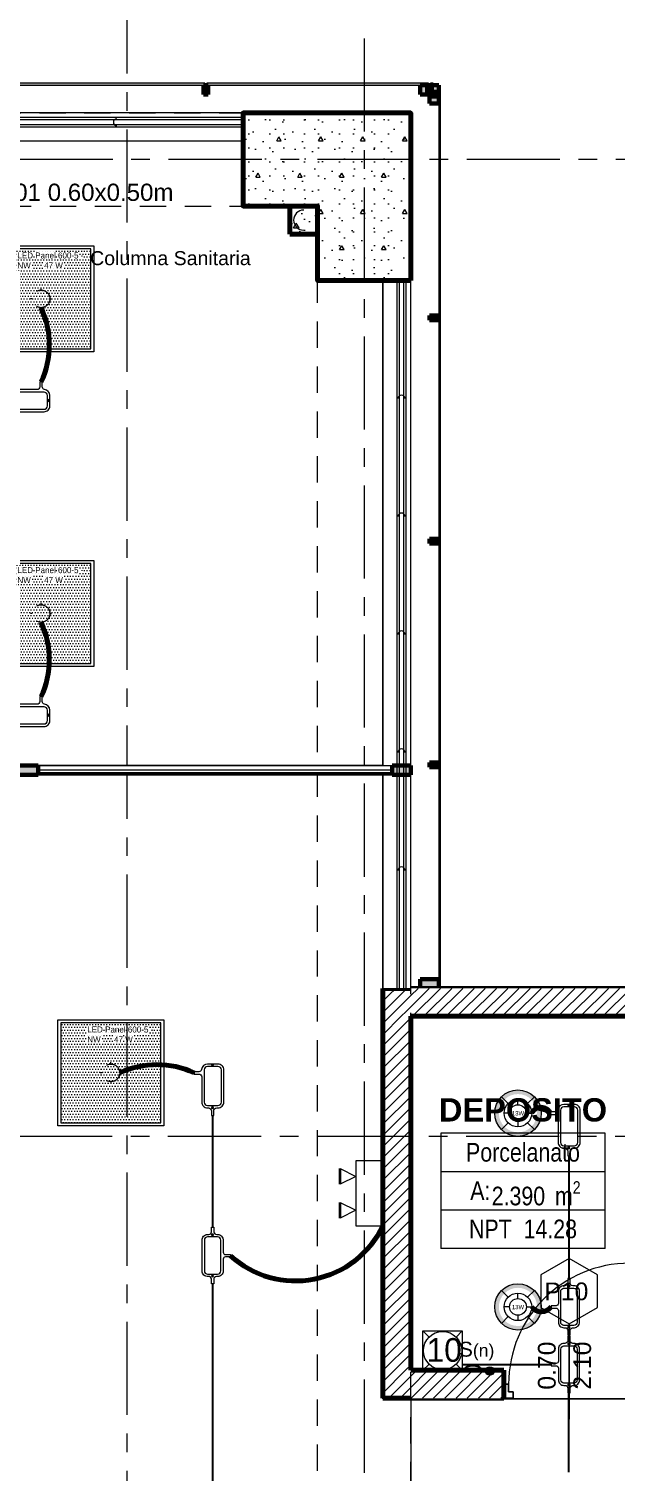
# Model space of a CAD drawing. Header units: inches. Extents: x -38 to 5698, y -33 to 92.
# Drawn here: x 327.02 to 330.17, y 32.6 to 40.35 of the extents above; entities that cross this region are included whole.
import ezdxf
from ezdxf.lldxf.tags import DXFTag

# ---------------------------------------------------------------- set-up
doc = ezdxf.new("R2010")
doc.units = ezdxf.units.IN
doc.header["$MEASUREMENT"] = 0
doc.set_wipeout_variables(frame=1)
for name, pattern in [('CONTINUA', [0]), ('DASHED', [0.75, 0.5, -0.25]), ('Hidden Line', [0.195611, 0.141111, -0.0545]), ('Punto & Raya', [0.65, 0.5, -0.075, 0, -0.075]), ('Rayas', [0.282222, 0.141111, -0.141111]), ('Wipeout_Contour', [1, 0, -1])]:
    doc.linetypes.add(name, pattern=pattern)
for name, color, linetype, lineweight in [('00 IE CKTO TOMAS', 111, 'Rayas', 18), ('00_IE_Luminarias', 6, 'Continuous', 30), ('01 IE LUM LED AD DN570C', 1, 'Continuous', 13), ('ALUMBRADO_CONDUIT', 30, 'CONDUIT1', 30), ('ALUMBRADO_PVC', 6, 'PVC1', 30), ('Bancas', 1, 'Continuous', 13), ('Cable Alumbrado', 150, 'Continuous', 30), ('CABLEADO EXT.', 3, 'PVCSUBT', 30), ('Luminarias', 5, 'Continuous', 20), ('pulsador', 4, 'Continuous', 40), ('Simb_Alumbrado', 140, 'CONTINUA', 30)]:
    doc.layers.add(name, color=color, linetype=linetype, lineweight=lineweight)
for name, color, linetype in [('02 _ ARQ _ ALB _ Ejes Generales', 7, 'Continuous'), ('02 _ ARQ _ ZON _ Espacio.3D', 7, 'Continuous'), ('08 _ STR _ EXT _ 06 Columnas', 7, 'Continuous'), ('08 _ STR _ EXT _ 07 Losa Aligerada', 7, 'Continuous'), ('08 _ STR _ EXT _ 09 Vigas', 7, 'Continuous'), ('Acabado - Muros', 7, 'Continuous'), ('Estructura - 04 MURO', 7, 'Continuous'), ('Estructura - Carga', 7, 'Continuous'), ('Interior - Escaleras & Barandillas', 7, 'Continuous'), ('Marcador - Secciones', 251, 'Continuous'), ('MEP - HVAC', 7, 'Continuous'), ('Notas - Etiquetas', 251, 'Continuous')]:
    doc.layers.add(name, color=color, linetype=linetype)
doc.styles.add('Annotative', font='arial.ttf')
doc.styles.add('Estilo_Generado_4', font='swisse.ttf')
doc.styles.add('Estilo_Generado_8', font='arialbd.ttf')
doc.styles.add('Estilo_Generado_9', font='ARIALN.TTF')
doc.styles.add('{18b73a54-fa43-428c-adcb-c1c7bbdf2c84}', font='Simplex.shx')
tags = doc.linetypes.add('CONDUIT', pattern='A,1.5,-0.210535,["con",{18b73a54-fa43-428c-adcb-c1c7bbdf2c84},S=0.2,R=0,X=0,Y=-0.065594],-0.702384', length=2.412919).pattern_tags.tags
tags[6] = DXFTag(74, 10)
tags = doc.linetypes.add('CONDUIT1', pattern='A,1,-0.19772,["con",{18b73a54-fa43-428c-adcb-c1c7bbdf2c84},S=0.2,R=0,X=0,Y=-0.065594],-0.593642', length=1.791362).pattern_tags.tags
tags[6] = DXFTag(74, 10)
tags = doc.linetypes.add('PVC1', pattern='A,1,-0.19772,["PVC",{18b73a54-fa43-428c-adcb-c1c7bbdf2c84},S=0.13,R=0,X=0,Y=-0.061851],-0.507647', length=1.705367).pattern_tags.tags
tags[6] = DXFTag(74, 10)
tags = doc.linetypes.add('PVCSUBT', pattern='A,0.6,-0.3,0.6,-0.075691,["PVC",Standard,S=0.2,R=0,X=0,Y=-0.093724],-0.621005', length=2.196696).pattern_tags.tags
tags[10] = DXFTag(74, 10)
pattern_1 = [(45, (277.50004, 6e-09), (-0.030052038, 0.030052038), [])]

# ---------------------------------------------------------------- blocks, each defined once
blk = doc.blocks.new('*U270')
at = {"layer": 'Luminarias', "linetype": 'DASHED', "lineweight": 0, "ltscale": 0.05}
blk.add_lwpolyline([(0, -0.0045), (0, 0.0045)], dxfattribs=at)
blk = doc.blocks.new('*U271')
at = {"color": 0, "linetype": 'ByBlock', "lineweight": -2, "transparency": 16777216}
for p, rotation in [((-0.05, 0), 90), ((0, -0.05), 180), ((0.05, 0), 269.9999999999999)]:
    blk.add_blockref('*U270', p, dxfattribs=dict(at, rotation=rotation))
blk.add_blockref('*U270', (0, 0.05), dxfattribs=at)
blk = doc.blocks.new('PANEL LED 50W')
at = {"layer": 'Luminarias'}
h = blk.add_hatch(dxfattribs=at)
h.set_pattern_fill('DOTS', color=4, scale=0.009097)
h.set_pattern_definition([(0, (0, -2e-14), (0.0072206, 0.01444116), [0, -0.01444116])])
h.paths.add_polyline_path([(-0.2574, -0.2574), (0.2574, -0.2574), (0.2574, 0.2574), (-0.2574, 0.2574)])
h.paths.add_polyline_path([(-0.1296, 0.0974), (0.1849, 0.0974), (0.1849, 0.2469), (-0.1296, 0.2469)], flags=24)
at = {"layer": 'Luminarias', "color": 4, "lineweight": 0}
for points in [[(-0.2729, 0.2729), (0.2729, 0.2729), (0.2729, -0.2729), (-0.2729, -0.2729)], [(-0.2574, -0.2574), (0.2574, -0.2574), (0.2574, 0.2574), (-0.2574, 0.2574)]]:
    blk.add_lwpolyline(points, close=True, dxfattribs=at)
at = {"layer": 'Luminarias', "color": 4, "linetype": 'DASHED', "lineweight": 0, "ltscale": 0.01}
blk.add_circle((0, 0), 0.0455, dxfattribs=at)
at = {"color": 4}
blk.add_blockref('*U271', (0, 0), dxfattribs=at)
at = {"layer": 'Luminarias', "color": 4, "insert": (-0.1218, 0.2392), "char_height": 0.030929, "width": 0.382855, "attachment_point": 1}
blk.add_mtext('{\\Ftxt|c0;LED Panel 600-5 - NW      47 W}', dxfattribs=at)
blk = doc.blocks.new('lumin 47')
at = {"layer": 'ALUMBRADO_CONDUIT', "xscale": 1.041283452965173, "yscale": 1.041283452965173, "zscale": 1.041283452965173}
blk.add_blockref('PANEL LED 50W', (-76.251, 24.2433), dxfattribs=at)
blk = doc.blocks.new('LUM DN570C')
at = {"layer": '01 IE LUM LED AD DN570C'}
h = blk.add_hatch(color=256, dxfattribs=at)
edge = h.paths.add_edge_path()
edge.add_arc((0, 0), 0.1344, 0, 360)
edge = h.paths.add_edge_path(flags=17)
edge.add_arc((0, 0), 0.1108, 0, 360)
for p, q in [((-0.0561, 0.0563), (-0.0949, 0.0952)), ((0.0561, 0.0563), (0.0949, 0.0952)), ((-0.0561, -0.0563), (-0.0949, -0.0952)), ((0.0561, -0.0563), (0.0949, -0.0952))]:
    blk.add_line(p, q, dxfattribs=at)
at = {"layer": '01 IE LUM LED AD DN570C', "ltscale": 0.4}
for p, q in [((-0.0487, 0), (-0.0795, 0)), ((0, 0.0487), (0, 0.0795)), ((0.0487, 0), (0.0795, 0)), ((0, -0.0487), (0, -0.0795))]:
    blk.add_line(p, q, dxfattribs=at)
at = {"layer": '01 IE LUM LED AD DN570C'}
for radius in [0.1344, 0.0795]:
    blk.add_circle((0, 0), radius, dxfattribs=at)
at = {"layer": '01 IE LUM LED AD DN570C', "ltscale": 0.4}
blk.add_circle((0, 0), 0.0487, dxfattribs=at)
at = {"color": 1, "linetype": 'ByBlock', "lineweight": 80, "insert": (-0.0353, 0.0117), "char_height": 0.025, "width": 0.622217, "attachment_point": 1}
blk.add_mtext('13W ', dxfattribs=at)
blk = doc.blocks.new('CAJA OVAL TIPO L')
at = {"layer": 'Simb_Alumbrado', "lineweight": 13}
blk.add_lwpolyline([(-0.0491, -0.079), (-0.0491, -0.0343, -0.380413), (-0.0258, -0.0088), (-0.0258, -0.0088, 0.341426), (-0.0164, 0.0033), (-0.0164, 0.0236), (-0.0063, 0.0236), (-0.0063, 0.0033, 0.414214), (0.0063, -0.0092), (0.1138, -0.0092, -0.414214), (0.1388, -0.0343), (0.1388, -0.0382, 0.414214), (0.1513, -0.0508), (0.1716, -0.0508), (0.1716, -0.0609), (0.1513, -0.0609, 0.414214), (0.1388, -0.0734), (0.1388, -0.079, -0.414214), (0.1138, -0.104), (-0.0241, -0.104, -0.414214), (-0.0491, -0.079, 0.414214)], format="xyb", dxfattribs=at)
for points in [[(-0.0483, -0.0558), (-0.0395, -0.0558)], [(-0.0439, -0.0514), (-0.0439, -0.0602)], [(0.1323, -0.0558), (0.1411, -0.0558)], [(0.1367, -0.0514), (0.1367, -0.0602)]]:
    blk.add_lwpolyline(points, dxfattribs=at)
blk.add_lwpolyline([(-0.0241, -0.0199), (0.1138, -0.0199, -0.414214), (0.1282, -0.0343), (0.1282, -0.079, -0.414214), (0.1138, -0.0934), (-0.0241, -0.0934, -0.414214), (-0.0384, -0.079), (-0.0384, -0.0343, -0.414214)], format="xyb", close=True, dxfattribs=at)
for centre in [(-0.0439, -0.0558), (0.1367, -0.0558)]:
    blk.add_circle(centre, 0.00438, dxfattribs=at)
blk = doc.blocks.new('oval t')
at = {"layer": 'Simb_Alumbrado', "lineweight": 13}
blk.add_lwpolyline([(0.0141, 0.0102, -0.414214), (0.0041, 0.0202), (0.0041, 0.0416), (-0.0056, 0.0416), (-0.0056, 0.0202, -0.414214), (-0.0156, 0.0102), (-0.0659, 0.0102, 0.414214), (-0.0899, -0.0138), (-0.0899, -0.0183, -0.414214), (-0.1019, -0.0303), (-0.1213, -0.0303), (-0.1213, -0.04), (-0.1016, -0.04, -0.451917), (-0.0897, -0.0535, 0.451917), (-0.0659, -0.0805), (0.0659, -0.0805, 0.414214), (0.0899, -0.0566), (0.0899, -0.0512, -0.398753), (0.1019, -0.0401), (0.1213, -0.0401), (0.1213, -0.0304), (0.1019, -0.0304, -0.368669), (0.0899, -0.0176), (0.0899, -0.0138, 0.414214), (0.0659, 0.0102), (0.0141, 0.0102)], format="xyb", dxfattribs=at)
blk.add_lwpolyline([(-0.0659, 0), (0.0659, 0, -0.414214), (0.0797, -0.0138), (0.0797, -0.0566, -0.414214), (0.0659, -0.0703), (-0.0659, -0.0703, -0.414214), (-0.0797, -0.0566), (-0.0797, -0.0138, -0.414214)], format="xyb", close=True, dxfattribs=at)
for points in [[(-0.0911, -0.0352), (-0.0828, -0.0352)], [(-0.0869, -0.031), (-0.0869, -0.0394)], [(0.0837, -0.0352), (0.0921, -0.0352)], [(0.0879, -0.031), (0.0879, -0.0394)]]:
    blk.add_lwpolyline(points, dxfattribs=at)
for centre in [(-0.0869, -0.0352), (0.0879, -0.0352)]:
    blk.add_circle(centre, 0.00419, dxfattribs=at)
blk = doc.blocks.new('ii3t')
at = {"layer": 'Simb_Alumbrado', "lineweight": 5}
h = blk.add_hatch(color=3, dxfattribs=at)
edge = h.paths.add_edge_path()
edge.add_arc((0, 0), 0.0164, 0, 360)
blk.add_circle((0, 0), 0.0164, dxfattribs=at)
blk = doc.blocks.new('100x100x80 adosado')
at = {"layer": 'Simb_Alumbrado', "lineweight": 13}
blk.add_lwpolyline([(-0.0768, 0.0788), (0.0194, 0.0788), (0.0194, -0.0174), (-0.0768, -0.0174)], close=True, dxfattribs=at)
at = {"layer": 'Simb_Alumbrado', "lineweight": 9}
for points in [[(-0.0768, 0.0788), (-0.0618, 0.0638)], [(0.0043, 0.0638), (0.0194, 0.0788)], [(-0.0768, -0.0174), (-0.0618, -0.0023)], [(0.0043, -0.0023), (0.0194, -0.0174)]]:
    blk.add_lwpolyline(points, dxfattribs=at)
blk.add_circle((-0.0287, 0.0307), 0.0467, dxfattribs=at)
at = {"layer": 'Simb_Alumbrado', "lineweight": 9, "insert": (-0.0677, 0.0612), "char_height": 0.05773, "attachment_point": 1}
blk.add_mtext_dynamic_manual_height_columns('10', width=0.119989, gutter_width=12.5, heights=[0], dxfattribs=at)
blk = doc.blocks.new('luz de emergencia')
at = {"color": 5, "lineweight": 40}
for p, q in [((164.1493, 48.9365, -0.0001), (164.2333, 48.9365, -0.0001)), ((164.3313, 48.9365, -0.0001), (164.4153, 48.9365, -0.0001))]:
    blk.add_line(p, q, dxfattribs=at)
at = {"layer": '00_IE_Luminarias', "color": 5, "linetype": 'Continuous', "lineweight": 13}
for p, q in [((164.1913, 49.0205, -0.0001), (164.1493, 48.9365, -0.0001)), ((164.2333, 48.9365, -0.0001), (164.1913, 49.0205, -0.0001)), ((164.3733, 49.0205, -0.0001), (164.3313, 48.9365, -0.0001)), ((164.4153, 48.9365, -0.0001), (164.3733, 49.0205, -0.0001))]:
    blk.add_line(p, q, dxfattribs=at)
at = {"layer": '00_IE_Luminarias', "color": 5, "linetype": 'Continuous', "lineweight": 13, "elevation": -0.0001}
blk.add_lwpolyline([(164.4573, 49.0205), (164.1073, 49.0205), (164.1073, 49.1666), (164.4573, 49.1665)], close=True, dxfattribs=at)

msp = doc.modelspace()

# ---------------------------------------------------------------- hatches: boundary and pattern name
at = {"layer": 'Acabado - Muros', "linetype": 'Continuous', "lineweight": 9}
for points in [[(326.775, 40.06), (326.775, 40.05), (327.965, 40.05), (327.965, 40.06)], [(327.975, 40.06), (327.975, 40.05), (329.165, 40.05), (329.165, 40.06)], [(329.175, 40.06), (329.175, 40.05), (329.19, 40.05), (329.19, 40.06)], [(329.23, 40.02), (329.22, 40.02), (329.22, 40.0055), (329.23, 40.0055)], [(329.23, 39.9955), (329.22, 39.9955), (329.22, 38.8055), (329.23, 38.8055)], [(329.23, 38.7955), (329.22, 38.7955), (329.22, 37.6055), (329.23, 37.6055)], [(329.23, 37.5955), (329.22, 37.5955), (329.22, 36.4055), (329.23, 36.4055)], [(329.23, 36.3955), (329.22, 36.3955), (329.22, 35.2305), (329.23, 35.2305)]]:
    msp.add_hatch(color=250, dxfattribs=at).paths.add_polyline_path(points)
at = {"layer": 'Acabado - Muros', "linetype": 'Continuous', "lineweight": 0}
for points in [[(327.9575, 40), (327.9825, 40), (327.9825, 40.05), (327.9575, 40.05)], [(329.12, 40), (329.22, 40), (329.22, 40.05), (329.12, 40.05)], [(329.1575, 40), (329.1825, 40), (329.1825, 40.05), (329.1575, 40.05)], [(329.17, 39.95), (329.22, 39.95), (329.22, 40.05), (329.17, 40.05)], [(329.17, 40.013), (329.17, 39.988), (329.22, 39.988), (329.22, 40.013)], [(329.17, 38.813), (329.17, 38.788), (329.22, 38.788), (329.22, 38.813)], [(329.17, 37.613), (329.17, 37.588), (329.22, 37.588), (329.22, 37.613)], [(329.17, 36.413), (329.17, 36.388), (329.22, 36.388), (329.22, 36.413)], [(329.12, 35.2505), (329.12, 35.2005), (329.22, 35.2005), (329.22, 35.2505)]]:
    msp.add_hatch(color=254, dxfattribs=at).paths.add_polyline_path(points)
at = {"layer": 'Estructura - Carga', "linetype": 'Continuous', "lineweight": 13}
h = msp.add_hatch(dxfattribs=at)
h.set_pattern_fill('HORMIGÓN_ARMADO_0002', color=251, style=0, pattern_type=2)
h.set_pattern_definition([(0, (277.50004, 6e-09), (0, 0.3117692), [0.03, -0.15]), (0, (277.59004, 0.1559), (0, 0.3117692), [0.03, -0.15]), (60, (277.50004, 6e-09), (-0.27, 0.1558846), [0.03, -0.15]), (60, (277.68004, 6e-09), (-0.27, 0.1558846), [0.03, -0.15]), (120, (277.53004, 6e-09), (0.27, 0.1558846), [0.03, -0.15]), (120, (277.71004, 6e-09), (0.27, 0.1558846), [0.03, -0.15]), (0, (277.50004, 0.03), (0, 0.06), [0, -0.06, 0, -0.090000004]), (45, (277.53004, 0.03), (-0.04242641, 0.04242641), [0, -0.045, 0, -0.075000003])])
h.paths.add_polyline_path([(328.42, 39.25), (328.57, 39.25), (328.57, 39.4), (328.42, 39.4)])

# ---------------------------------------------------------------- linework, layer by layer
at = {"layer": '02 _ ARQ _ ALB _ Ejes Generales', "color": 251, "linetype": 'Punto & Raya', "lineweight": 13}
msp.add_line((333.07, 39.65), (282.3454, 39.65), dxfattribs=at)
at = {"layer": '02 _ ARQ _ ZON _ Espacio.3D', "color": 252, "linetype": 'Continuous', "lineweight": 13}
for p, q in [((330.1138, 34.4222), (329.2304, 34.4222)), ((329.2304, 34.4222), (329.2304, 33.8046)), ((330.1138, 33.8046), (330.1138, 34.4222)), ((329.2304, 34.2164), (330.1138, 34.2164)), ((330.1138, 34.0105), (329.2304, 34.0105)), ((330.1138, 33.8046), (329.2304, 33.8046))]:
    msp.add_line(p, q, dxfattribs=at)
at = {"layer": '02 _ ARQ _ ZON _ Espacio.3D', "color": 254, "linetype": 'Continuous', "lineweight": 0, "flags": 128}
for points in [[(322.07, 31), (322.07, 29.7), (328.07, 29.7), (328.07, 30.2), (328.57, 30.2), (328.57, 30.7), (328.92, 30.7), (328.92, 31.899), (330.2701, 31.899), (330.2701, 32.9963), (328.92, 32.9963), (328.9203, 36.3463), (321.57, 36.3463), (321.57, 39.4), (321.17, 39.4), (321.17, 39.75), (317.27, 39.75), (317.27, 29.75), (320.97, 29.75), (320.97, 30.2), (321.57, 30.2), (321.57, 31)], [(322.07, 39), (321.62, 39), (321.62, 36.3963), (328.9201, 36.4), (328.9201, 39), (328.57, 39), (328.57, 39.4), (328.17, 39.4), (328.17, 39.75), (322.07, 39.75)]]:
    msp.add_lwpolyline(points, close=True, dxfattribs=at)
at = {"layer": '02 _ ARQ _ ZON _ Espacio.3D', "color": 9, "linetype": 'Continuous', "lineweight": 5, "flags": 128}
msp.add_lwpolyline([(329.0701, 33.1463), (329.57, 33.1463), (329.5694, 32.9963), (330.2701, 32.9963), (330.2701, 35.0505), (329.0701, 35.0505)], close=True, dxfattribs=at)
at = {"layer": '08 _ STR _ EXT _ 07 Losa Aligerada', "color": 254, "linetype": 'Continuous', "lineweight": 18, "flags": 128}
msp.add_lwpolyline([(330.42, 29.7), (330.42, 35.2005), (329.07, 35.2005), (329.07, 29.7)], close=True, dxfattribs=at)
at = {"layer": '08 _ STR _ EXT _ 09 Vigas', "color": 251, "linetype": 'Hidden Line', "lineweight": 13}
for p in [(322.07, 39.4), (328.57, 30.2)]:
    msp.add_line(p, (328.57, 39.4), dxfattribs=at)
at = {"layer": 'Acabado - Muros', "color": 7, "linetype": 'Continuous', "lineweight": 60}
for p, q in [((327.9825, 40.05), (327.9575, 40.05)), ((327.9575, 40.05), (327.9575, 40)), ((327.9825, 40), (327.9575, 40)), ((327.9825, 40.05), (327.9825, 40)), ((329.12, 40.05), (329.12, 40)), ((329.22, 40.05), (329.12, 40.05)), ((329.22, 40), (329.12, 40)), ((329.1575, 40.05), (329.1575, 40)), ((329.17, 40.05), (329.17, 39.95)), ((329.17, 40.013), (329.17, 39.988)), ((329.22, 40.013), (329.17, 40.013)), ((329.22, 39.988), (329.17, 39.988)), ((329.1825, 40.05), (329.1825, 40)), ((329.22, 40.05), (329.22, 40.013)), ((329.22, 40.05), (329.22, 39.95)), ((329.22, 40), (329.22, 39.988)), ((329.22, 39.95), (329.17, 39.95)), ((329.17, 38.813), (329.17, 38.788)), ((329.22, 38.813), (329.17, 38.813)), ((329.22, 38.788), (329.17, 38.788)), ((329.22, 38.813), (329.22, 38.788)), ((329.17, 37.613), (329.17, 37.588)), ((329.22, 37.613), (329.17, 37.613)), ((329.22, 37.588), (329.17, 37.588)), ((329.22, 37.613), (329.22, 37.588)), ((329.17, 36.413), (329.17, 36.388)), ((329.22, 36.413), (329.17, 36.413)), ((329.22, 36.388), (329.17, 36.388)), ((329.22, 36.413), (329.22, 36.388)), ((329.12, 35.2505), (329.12, 35.2005)), ((329.22, 35.2505), (329.12, 35.2505)), ((329.22, 35.2005), (329.12, 35.2005)), ((329.22, 35.2505), (329.22, 35.2005))]:
    msp.add_line(p, q, dxfattribs=at)
at = {"layer": 'Acabado - Muros', "color": 7, "linetype": 'Continuous', "lineweight": 13, "flags": 128}
for points in [[(326.775, 40.06), (326.775, 40.05), (327.965, 40.05), (327.965, 40.06)], [(327.975, 40.06), (327.975, 40.05), (329.165, 40.05), (329.165, 40.06)], [(329.175, 40.06), (329.175, 40.05), (329.19, 40.05), (329.19, 40.06)], [(329.23, 40.02), (329.22, 40.02), (329.22, 40.0055), (329.23, 40.0055)], [(329.23, 39.9955), (329.22, 39.9955), (329.22, 38.8055), (329.23, 38.8055)], [(329.23, 38.7955), (329.22, 38.7955), (329.22, 37.6055), (329.23, 37.6055)], [(329.23, 37.5955), (329.22, 37.5955), (329.22, 36.4055), (329.23, 36.4055)], [(329.23, 36.3955), (329.22, 36.3955), (329.22, 35.2305), (329.23, 35.2305)]]:
    msp.add_lwpolyline(points, close=True, dxfattribs=at)
at = {"layer": 'ALUMBRADO_CONDUIT', "color": 30, "lineweight": 30, "ltscale": 0.4, "true_color": 0xf26722}
for p, q in [((328.0061, 34.5174), (328.0061, 33.9182)), ((329.9186, 34.301), (329.9186, 33.6434)), ((328.0061, 33.614), (328.0061, 31.5645)), ((329.9189, 33.3336), (329.9189, 33.3392)), ((329.9189, 32.6033), (329.9189, 33.0294))]:
    msp.add_line(p, q, dxfattribs=at)
at = {"layer": 'CABLEADO EXT.', "color": 3, "lineweight": 80}
for centre, radius, start, end in [((326.6531, 38.6544), 0.4764, 335.37023, 24.84937), ((326.6531, 36.9651), 0.4764, 335.37023, 24.84937), ((327.708, 34.3146), 0.4764, 65.37023, 114.84937), ((329.7688, 34.5065), 0.0556, 25.45713, 154.54287), ((329.7705, 33.528), 0.0641, 216.0183, 323.9817)]:
    msp.add_arc(centre, radius, start, end, dxfattribs=at)
at = {"layer": 'Estructura - 04 MURO', "color": 152, "linetype": 'Continuous', "lineweight": 25}
msp.add_line((329.92, 33.4), (329.92, 32.8875), dxfattribs=at)
at = {"layer": 'Estructura - 04 MURO', "color": 165, "linetype": 'Continuous', "lineweight": 25}
msp.add_line((329.62, 33), (329.62, 33.035), dxfattribs=at)
at = {"layer": 'Estructura - 04 MURO', "color": 251, "linetype": 'Continuous', "lineweight": 13, "flags": 128}
msp.add_lwpolyline([(329.92, 33.75), (329.7685, 33.6625), (329.7685, 33.4875), (329.92, 33.4), (330.0716, 33.4875), (330.0716, 33.6625)], close=True, dxfattribs=at)
at = {"layer": 'Estructura - Carga', "color": 7, "linetype": 'Continuous', "lineweight": 80, "flags": 128}
msp.add_lwpolyline([(328.42, 39.25), (328.57, 39.25), (328.57, 39.4), (328.42, 39.4)], close=True, dxfattribs=at)
at = {"layer": 'MEP - HVAC', "color": 7, "linetype": 'Continuous', "lineweight": 13, "flags": 128}
msp.add_lwpolyline([(328.495, 39.379, 1), (328.495, 39.271, 1)], format="xyb", dxfattribs=at)

# ---------------------------------------------------------------- block references
for p in [(403.3364, 14.6587), (403.3364, 12.9694), (403.7114, 10.5034)]:
    msp.add_blockref('lumin 47', p)
at = {"layer": '01 IE LUM LED AD DN570C', "color": 1, "lineweight": 5, "xscale": 0.9263905751172247, "yscale": 0.9263905751172247, "zscale": 0.9263905751172247}
for p in [(329.645, 34.5304), (329.645, 33.4903)]:
    msp.add_blockref('LUM DN570C', p, dxfattribs=at)
at = {"layer": 'ALUMBRADO_CONDUIT', "linetype": 'CONDUIT', "lineweight": 30, "xscale": -1.253906979044094, "yscale": 1.253906979044094, "zscale": 1.253906979044094}
for p in [(327.0712, 38.4263), (327.0712, 36.7369)]:
    msp.add_blockref('CAJA OVAL TIPO L', p, dxfattribs=at)
at = {"layer": 'ALUMBRADO_CONDUIT', "linetype": 'CONDUIT', "lineweight": 30, "xscale": -1.253906979044094, "yscale": 1.253906979044094, "zscale": 1.253906979044094, "rotation": 90}
for p in [(327.9361, 34.7326), (329.8486, 34.5162)]:
    msp.add_blockref('CAJA OVAL TIPO L', p, dxfattribs=at)
at = {"layer": 'Bancas', "color": 252, "true_color": 0x939598, "yscale": 1.253906979044094, "zscale": 1.253906979044094}
for p, xscale, rotation in [((328.0503, 33.7661), -1.253906979044094, 270), ((329.8745, 33.4913), 1.253906979044094, 90), ((329.8747, 33.1815), 1.253906979044094, 90)]:
    msp.add_blockref('oval t', p, dxfattribs=dict(at, xscale=xscale, rotation=rotation))

# ---------------------------------------------------------------- texts
at = {"layer": '00 IE CKTO TOMAS', "insert": (329.3285, 33.2029), "char_height": 0.08, "width": 0.768045, "attachment_point": 7, "style": 'Annotative'}
msp.add_mtext('S{\\H0.84375x;(n)}', dxfattribs=at)
at = {"layer": '02 _ ARQ _ ZON _ Espacio.3D', "color": 252, "lineweight": 25, "attachment_point": 2}
for s, insert, char_height, style in [('\\A1;{\\pqc;\\pt0;\\fArial|b1|i0|c0|p34;DEPOSITO}', (329.6721, 34.6107), 0.125, 'Estilo_Generado_8'), ('\\A1;{\\pqc;\\pt0;\\fArial Narrow|b0|i0|c0|p34;Porcelanato}', (329.6721, 34.3704), 0.1, 'Estilo_Generado_9'), ('\\A1;{\\pqc;\\pt0;\\fArial Narrow|b0|i0|c0|p34;A: }', (329.443, 34.1645), 0.1, 'Estilo_Generado_9'), ('\\A1;{\\pqc;\\pt0,0.3;\\fArial Narrow|b0|i0|c0|p34;2.390\\fArial Narrow|b0|i0|c0|p34;\\A1{\\H.66x;\\S^  ;}\\fArial Narrow|b0|i0|c0|p34; m\\fArial Narrow|b0|i0|c0|p34;\\A1{\\H.66x;\\S2^  ;}}', (329.7427, 34.1649), 0.1, 'Estilo_Generado_9'), ('\\A1;{\\pqc;\\pt0;\\fArial Narrow|b0|i0|c0|p34;NPT  14.28}', (329.6721, 33.959), 0.1, 'Estilo_Generado_9')]:
    msp.add_mtext(s, dxfattribs=dict(at, insert=insert, char_height=char_height, style=style))
at = {"layer": 'Estructura - 04 MURO', "color": 251, "lineweight": 25, "char_height": 0.095, "attachment_point": 7, "style": 'Estilo_Generado_4'}
for s, insert, rotation in [('\\A1;{\\pql;\\pt0;\\fSwis721 Ex BT|b0|i0|c0|p34;P10\\fSwis721 Ex BT|b0|i0|c0|p34;\\fSwis721 Ex BT|b0|i0|c0|p34;\\fSwis721 Ex BT|b0|i0|c0|p34;}', (329.7867, 33.525), 359.99998), ('\\A1;{\\pql;\\pt0;\\fSwis721 Ex BT|b0|i0|c0|p34;0.70\\fSwis721 Ex BT|b0|i0|c0|p34;\\A1{\\H.66x;\\S^  ;}\\fSwis721 Ex BT|b0|i0|c0|p34;\\fSwis721 Ex BT|b0|i0|c0|p34;}', (329.875, 33.046), 89.99998), ('\\A1;{\\pql;\\pt0;\\fSwis721 Ex BT|b0|i0|c0|p34;2.10\\fSwis721 Ex BT|b0|i0|c0|p34;\\A1{\\H.66x;\\S^  ;}\\fSwis721 Ex BT|b0|i0|c0|p34;\\fSwis721 Ex BT|b0|i0|c0|p34;}', (330.065, 33.046), 89.99998)]:
    msp.add_mtext(s, dxfattribs=dict(at, insert=insert, rotation=rotation))
at = {"layer": 'Notas - Etiquetas', "color": 8, "linetype": 'Continuous', "lineweight": 13, "insert": (326.5179, 39.4267), "char_height": 0.0925, "attachment_point": 7, "style": 'Estilo_Generado_4'}
msp.add_mtext('\\A1;{\\pql;\\fSwis721 Ex BT|b0|i0|c0|p34;VIGA-101\\fSwis721 Ex BT|b0|i0|c0|p34; \\fSwis721 Ex BT|b0|i0|c0|p34;0.60\\fSwis721 Ex BT|b0|i0|c0|p34;x\\fSwis721 Ex BT|b0|i0|c0|p34;0.50\\fSwis721 Ex BT|b0|i0|c0|p34;m}', dxfattribs=at)
at = {"layer": 'Notas - Etiquetas', "color": 8, "linetype": 'Continuous', "lineweight": 35, "insert": (327.3488, 39.12), "char_height": 0.075, "attachment_point": 4, "style": 'Estilo_Generado_4'}
msp.add_mtext('\\A1;{\\pql;\\fSwis721 Ex BT|b0|i0|c0|p34;Columna Sanitaria}', dxfattribs=at)

# ---------------------------------------------------------------- next in the draw order: wipeouts: each hides what was drawn before it
at = {"color": 254, "linetype": 'Wipeout_Contour', "lineweight": 0, "ltscale": 9840.477852}
msp.add_wipeout([(322.07, 39.75), (328.17, 39.75), (328.17, 39.9), (322.07, 39.9)], dxfattribs=at).dxf.layer = 'Estructura - 04 MURO'
at = {"color": 254, "linetype": 'Wipeout_Contour', "lineweight": 0, "ltscale": 7391.350917}
msp.add_wipeout([(328.9201, 35.2005), (329.0701, 35.0505), (329.0701, 35.2005)], dxfattribs=at).dxf.layer = 'Estructura - 04 MURO'
at = {"color": 254, "linetype": 'Wipeout_Contour', "lineweight": 0, "ltscale": 7391.249626}
msp.add_wipeout([(328.92, 33), (329.07, 33), (329.07, 33.15)], dxfattribs=at).dxf.layer = 'Estructura - 04 MURO'

# ---------------------------------------------------------------- next in the draw order: hatches: boundary and pattern name
at = {"layer": 'Estructura - 04 MURO', "linetype": 'Continuous', "lineweight": 5}
h = msp.add_hatch(dxfattribs=at)
h.set_pattern_fill('LADRILLO_COMÚN_0002', color=252, style=0, pattern_type=2)
h.set_pattern_definition(pattern_1)
h.paths.add_polyline_path([(328.9201, 35.2005), (329.0701, 35.0505), (329.0701, 35.2005)])
h = msp.add_hatch(dxfattribs=at)
h.set_pattern_fill('LADRILLO_COMÚN_0002', color=252, style=0, pattern_type=2)
h.set_pattern_definition(pattern_1)
h.paths.add_polyline_path([(328.9201, 35.2005), (328.9201, 35.0505), (329.0701, 35.0505), (328.9201, 35.2005)])
h = msp.add_hatch(dxfattribs=at)
h.set_pattern_fill('LADRILLO_COMÚN_0002', color=252, style=0, pattern_type=2)
h.set_pattern_definition(pattern_1)
h.paths.add_polyline_path([(328.92, 33), (329.07, 33), (329.07, 33.15)])

# ---------------------------------------------------------------- next in the draw order: linework, layer by layer
at = {"layer": '08 _ STR _ EXT _ 09 Vigas', "color": 251, "linetype": 'Hidden Line', "lineweight": 13}
msp.add_line((286.57, 39.9), (329.07, 39.9), dxfattribs=at)
at = {"layer": 'Estructura - 04 MURO', "color": 7, "linetype": 'Continuous', "lineweight": 13, "flags": 128}
for points in [[(328.17, 39.9), (322.07, 39.9)], [(322.07, 39.75), (328.17, 39.75)]]:
    msp.add_lwpolyline(points, dxfattribs=at)
at = {"layer": 'Estructura - 04 MURO', "color": 7, "linetype": 'Continuous', "lineweight": 80, "flags": 128}
msp.add_lwpolyline([(328.9201, 35.2005), (330.42, 35.2005)], dxfattribs=at)
at = {"layer": 'Interior - Escaleras & Barandillas', "color": 161, "linetype": 'Continuous', "lineweight": 13, "flags": 128}
msp.add_lwpolyline([(322.07, 39.875), (322.07, 39.825), (328.17, 39.825), (328.17, 39.875)], close=True, dxfattribs=at)
for points in [[(328.17, 39.8625), (322.07, 39.8625)], [(322.07, 39.8375), (328.17, 39.8375)]]:
    msp.add_lwpolyline(points, dxfattribs=at)
msp.add_lwpolyline([(327.4922, 39.8688, 1), (327.4922, 39.8313)], format="xyb", dxfattribs=at)
at = {"layer": 'Marcador - Secciones', "color": 251, "linetype": 'Punto & Raya', "lineweight": 13}
msp.add_line((327.5454, 46.2111), (327.5454, 0.9472), dxfattribs=at)

# ---------------------------------------------------------------- next in the draw order: wipeouts: each hides what was drawn before it
at = {"color": 254, "linetype": 'Wipeout_Contour', "lineweight": 0, "ltscale": 9855.633154}
msp.add_wipeout([(328.9201, 35.0505), (328.92, 33.15), (329.07, 33.15), (329.0701, 35.0505)], dxfattribs=at).dxf.layer = 'Estructura - 04 MURO'

# ---------------------------------------------------------------- next in the draw order: hatches: boundary and pattern name
at = {"layer": 'Estructura - 04 MURO', "linetype": 'Continuous', "lineweight": 5}
h = msp.add_hatch(dxfattribs=at)
h.set_pattern_fill('LADRILLO_COMÚN_0002', color=252, style=0, pattern_type=2)
h.set_pattern_definition(pattern_1)
h.paths.add_polyline_path([(328.9201, 35.0505), (328.92, 33.15), (329.07, 33.15), (329.0701, 35.0505)])

# ---------------------------------------------------------------- next in the draw order: linework, layer by layer
at = {"layer": 'CABLEADO EXT.', "color": 3, "lineweight": 80}
msp.add_arc((328.4519, 34.1481), 0.5185, 227.62365, 334.55566, dxfattribs=at)
at = {"layer": 'Marcador - Secciones', "color": 251, "linetype": 'Punto & Raya', "lineweight": 13}
msp.add_line((282.1667, 34.4067), (333.4403, 34.4067), dxfattribs=at)

# ---------------------------------------------------------------- next in the draw order: block references
at = {"layer": 'pulsador', "color": 4, "lineweight": 40, "xscale": -1, "rotation": 269.9990839526639}
msp.add_blockref('luz de emergencia', (279.7509, -130.1813, 0.0001), dxfattribs=at)

# ---------------------------------------------------------------- next in the draw order: wipeouts: each hides what was drawn before it
at = {"color": 254, "linetype": 'Wipeout_Contour', "lineweight": 0, "ltscale": 7392.114918}
msp.add_wipeout([(328.92, 33.15), (328.92, 33), (329.07, 33.15)], dxfattribs=at).dxf.layer = 'Estructura - 04 MURO'

# ---------------------------------------------------------------- next in the draw order: hatches: boundary and pattern name
at = {"layer": 'Estructura - 04 MURO', "linetype": 'Continuous', "lineweight": 5}
h = msp.add_hatch(dxfattribs=at)
h.set_pattern_fill('LADRILLO_COMÚN_0002', color=252, style=0, pattern_type=2)
h.set_pattern_definition(pattern_1)
h.paths.add_polyline_path([(328.92, 33.15), (328.92, 33), (329.07, 33.15)])

# ---------------------------------------------------------------- next in the draw order: linework, layer by layer
at = {"layer": 'Estructura - 04 MURO', "color": 7, "linetype": 'Continuous', "lineweight": 80, "flags": 128}
for points in [[(328.9201, 35.2005), (328.92, 33)], [(329.07, 33.15), (329.0701, 35.0505)], [(328.92, 33), (329.57, 33)]]:
    msp.add_lwpolyline(points, dxfattribs=at)

# ---------------------------------------------------------------- next in the draw order: wipeouts: each hides what was drawn before it
at = {"color": 254, "linetype": 'Wipeout_Contour', "lineweight": 0, "ltscale": 9855.808629}
msp.add_wipeout([(328.92, 39), (328.92, 35.2005), (329.07, 35.2005), (329.07, 39)], dxfattribs=at).dxf.layer = 'Estructura - 04 MURO'
at = {"color": 254, "linetype": 'Wipeout_Contour', "lineweight": 0, "ltscale": 9856.876311}
msp.add_wipeout([(329.07, 33.15), (329.07, 33), (329.57, 33), (329.57, 33.15)], dxfattribs=at).dxf.layer = 'Estructura - 04 MURO'

# ---------------------------------------------------------------- next in the draw order: hatches: boundary and pattern name
at = {"layer": '08 _ STR _ EXT _ 06 Columnas', "linetype": 'Continuous', "lineweight": 9}
h = msp.add_hatch(dxfattribs=at)
h.set_pattern_fill('HORMIGÓN_EN_MASA_0002', style=0, pattern_type=2)
h.set_pattern_definition([(0, (277.50004, 6e-09), (0, 0.3897114), [0.024375, -0.200625]), (0, (277.61254, 0.19486), (0, 0.3897114), [0.024375, -0.200625]), (60, (277.50004, 6e-09), (-0.3375, 0.1948557), [0.024375, -0.200625]), (60, (277.72504, 6e-09), (-0.3375, 0.1948557), [0.024375, -0.200625]), (120, (277.5244, 6e-09), (0.3375, 0.1948557), [0.024375, -0.200625]), (120, (277.7494, 6e-09), (0.3375, 0.1948557), [0.024375, -0.200625]), (0, (277.50004, 0.0375), (0, 0.075), [0, -0.075, 0, -0.1125]), (45, (277.53754, 0.0375), (-0.05303301, 0.05303301), [0, -0.05625, 0, -0.09375])])
h.paths.add_polyline_path([(329.07, 39), (329.07, 39.9), (328.17, 39.9), (328.17, 39.4), (328.57, 39.4), (328.57, 39)])
at = {"layer": 'Estructura - 04 MURO', "linetype": 'Continuous', "lineweight": 5}
h = msp.add_hatch(dxfattribs=at)
h.set_pattern_fill('LADRILLO_COMÚN_0002', color=252, style=0, pattern_type=2)
h.set_pattern_definition(pattern_1)
h.paths.add_polyline_path([(329.07, 33.15), (329.07, 33), (329.57, 33), (329.57, 33.15)])

# ---------------------------------------------------------------- next in the draw order: linework, layer by layer
at = {"layer": '08 _ STR _ EXT _ 06 Columnas', "color": 7, "linetype": 'Continuous', "lineweight": 80, "flags": 128}
msp.add_lwpolyline([(329.07, 39), (329.07, 39.9), (328.17, 39.9), (328.17, 39.4), (328.57, 39.4), (328.57, 39)], close=True, dxfattribs=at)
at = {"layer": 'Acabado - Muros', "color": 7, "linetype": 'Continuous', "lineweight": 60}
msp.add_line((329.07, 36.3963), (329.07, 36.3463), dxfattribs=at)
at = {"layer": 'ALUMBRADO_CONDUIT', "color": 30, "lineweight": 30, "ltscale": 0.4, "true_color": 0xf26722}
msp.add_line((329.3464, 33.1807), (329.8226, 33.1805), dxfattribs=at)
at = {"layer": 'ALUMBRADO_PVC', "linetype": 'PVC1', "ltscale": 0.4}
msp.add_arc((329.4028, 33.0964), 0.0779, 43.39929, 136.60067, dxfattribs=at)
at = {"layer": 'Estructura - 04 MURO', "color": 7, "linetype": 'Continuous', "lineweight": 80}
msp.add_line((329.57, 33), (329.57, 33.15), dxfattribs=at)
at = {"layer": 'Estructura - 04 MURO', "color": 165, "linetype": 'Continuous', "lineweight": 25}
for p, q in [((329.595, 33.075), (329.57, 33.075)), ((329.57, 33.075), (329.57, 33)), ((329.595, 33.035), (329.595, 33.075)), ((329.62, 33.035), (329.595, 33.035)), ((329.57, 33), (329.62, 33))]:
    msp.add_line(p, q, dxfattribs=at)
at = {"layer": 'Estructura - 04 MURO', "color": 7, "linetype": 'Continuous', "lineweight": 13, "flags": 128}
for points in [[(328.92, 39), (328.92, 35.2005)], [(329.07, 35.2005), (329.07, 39)], [(328.92, 35.2005), (329.07, 35.2005)]]:
    msp.add_lwpolyline(points, dxfattribs=at)
at = {"layer": 'Estructura - 04 MURO', "color": 7, "linetype": 'Continuous', "lineweight": 80, "flags": 128}
msp.add_lwpolyline([(329.57, 33.15), (329.07, 33.15)], dxfattribs=at)
at = {"layer": 'Estructura - 04 MURO', "color": 175, "linetype": 'Continuous', "lineweight": 15}
msp.add_arc((330.245, 33.075), 0.65, 89.99998, 179.99998, dxfattribs=at)
at = {"layer": 'Interior - Escaleras & Barandillas', "color": 161, "linetype": 'Continuous', "lineweight": 13, "flags": 128}
for points in [[(329.0388, 38.3667, 1), (329.0013, 38.3667)], [(329.0388, 37.7335, 1), (329.0013, 37.7335)], [(329.0388, 37.1002, 1), (329.0013, 37.1002)], [(329.0388, 36.467, 1), (329.0013, 36.467)], [(329.0388, 35.8337, 1), (329.0013, 35.8337)]]:
    msp.add_lwpolyline(points, format="xyb", dxfattribs=at)

# ---------------------------------------------------------------- next in the draw order: block references
at = {"layer": 'ALUMBRADO_CONDUIT', "linetype": 'PVC1', "lineweight": 35, "xscale": 2.199856799627834, "yscale": 2.199856799627834, "zscale": 2.199856799627834}
msp.add_blockref('100x100x80 adosado', (329.3036, 33.1882), dxfattribs=at)
at = {"layer": 'Cable Alumbrado', "lineweight": 0, "xscale": 1.404578189384958, "yscale": 1.404578189384958, "zscale": 1.404578189384958}
msp.add_blockref('ii3t', (329.4942, 33.1463), dxfattribs=at)

# ---------------------------------------------------------------- next in the draw order: wipeouts: each hides what was drawn before it
at = {"color": 254, "linetype": 'Wipeout_Contour', "lineweight": 0, "ltscale": 9858.389821}
msp.add_wipeout([(329.0701, 35.0505), (330.27, 35.0505), (330.27, 35.2005), (329.0701, 35.2005)], dxfattribs=at).dxf.layer = 'Estructura - 04 MURO'

# ---------------------------------------------------------------- next in the draw order: hatches: boundary and pattern name
at = {"layer": 'Estructura - 04 MURO', "linetype": 'Continuous', "lineweight": 5}
h = msp.add_hatch(dxfattribs=at)
h.set_pattern_fill('LADRILLO_COMÚN_0002', color=252, style=0, pattern_type=2)
h.set_pattern_definition(pattern_1)
h.paths.add_polyline_path([(329.0701, 35.0505), (330.27, 35.0505), (330.27, 35.2005), (329.0701, 35.2005)])

# ---------------------------------------------------------------- next in the draw order: linework, layer by layer
at = {"layer": '08 _ STR _ EXT _ 09 Vigas', "color": 251, "linetype": 'Hidden Line', "lineweight": 13}
msp.add_line((329.07, 7.2), (329.07, 39.9), dxfattribs=at)
at = {"layer": 'Estructura - 04 MURO', "color": 7, "linetype": 'Continuous', "lineweight": 80, "flags": 128}
msp.add_lwpolyline([(329.0701, 35.0505), (330.27, 35.0505)], dxfattribs=at)
at = {"layer": 'Interior - Escaleras & Barandillas', "color": 161, "linetype": 'Continuous', "lineweight": 13, "flags": 128}
msp.add_lwpolyline([(329.045, 39), (328.995, 39), (328.995, 35.2005), (329.045, 35.2005)], close=True, dxfattribs=at)
msp.add_lwpolyline([(329.0325, 35.2005), (329.0325, 39)], dxfattribs=at)

# ---------------------------------------------------------------- next in the draw order: wipeouts: each hides what was drawn before it
at = {"color": 254, "linetype": 'Wipeout_Contour', "lineweight": 0, "ltscale": 9851.862985}
msp.add_wipeout([(327.0702, 36.3463), (328.97, 36.3463), (328.97, 36.3963), (327.0702, 36.3963)], dxfattribs=at).dxf.layer = 'Acabado - Muros'

# ---------------------------------------------------------------- next in the draw order: linework, layer by layer
at = {"layer": 'Acabado - Muros', "color": 251, "linetype": 'Continuous', "lineweight": 13, "flags": 128}
for points in [[(327.0702, 36.3963), (328.97, 36.3963)], [(327.0702, 36.3463), (328.97, 36.3463)]]:
    msp.add_lwpolyline(points, dxfattribs=at)

# ---------------------------------------------------------------- next in the draw order: wipeouts: each hides what was drawn before it
at = {"color": 254, "linetype": 'Wipeout_Contour', "lineweight": 0, "ltscale": 9851.862394}
msp.add_wipeout([(328.97, 36.3513), (328.97, 36.3713), (327.0702, 36.3713), (327.0702, 36.3513)], dxfattribs=at).dxf.layer = 'Acabado - Muros'

# ---------------------------------------------------------------- next in the draw order: hatches: boundary and pattern name
at = {"layer": 'Acabado - Muros', "linetype": 'Continuous', "lineweight": 0}
for points in [[(327.0702, 36.3963), (326.9702, 36.3963), (326.9702, 36.3463), (327.0702, 36.3463)], [(328.97, 36.3463), (329.07, 36.3463), (329.07, 36.3963), (328.97, 36.3963)]]:
    msp.add_hatch(color=254, dxfattribs=at).paths.add_polyline_path(points)
h = msp.add_hatch(dxfattribs=at)
h.set_pattern_fill('CONTRACHAPADO_0002', color=254, style=0, pattern_type=2)
h.set_pattern_definition([(0, (277.500038, 6e-09), (0, 0.030000001), [])])
h.paths.add_polyline_path([(328.97, 36.3513), (328.97, 36.3713), (327.0702, 36.3713), (327.0702, 36.3513)])

# ---------------------------------------------------------------- next in the draw order: linework, layer by layer
at = {"layer": '02 _ ARQ _ ALB _ Ejes Generales', "color": 251, "linetype": 'Punto & Raya', "lineweight": 13}
msp.add_line((328.82, 45.9), (328.82, 2.05), dxfattribs=at)
at = {"layer": 'Acabado - Muros', "color": 7, "linetype": 'Continuous', "lineweight": 60}
for p, q in [((327.0702, 36.3963), (326.9702, 36.3963)), ((327.0702, 36.3463), (326.9702, 36.3463)), ((327.0702, 36.3963), (327.0702, 36.3463)), ((328.97, 36.3963), (328.97, 36.3463)), ((329.07, 36.3963), (328.97, 36.3963)), ((329.07, 36.3463), (328.97, 36.3463))]:
    msp.add_line(p, q, dxfattribs=at)
at = {"layer": 'Acabado - Muros', "color": 7, "linetype": 'Continuous', "lineweight": 13, "flags": 128}
msp.add_lwpolyline([(328.97, 36.3513), (328.97, 36.3713), (327.0702, 36.3713), (327.0702, 36.3513)], close=True, dxfattribs=at)
at = {"layer": 'Interior - Escaleras & Barandillas', "color": 161, "linetype": 'Continuous', "lineweight": 13, "flags": 128}
msp.add_lwpolyline([(329.0075, 39), (329.0075, 35.2005)], dxfattribs=at)

doc.saveas('drawing.dxf')
